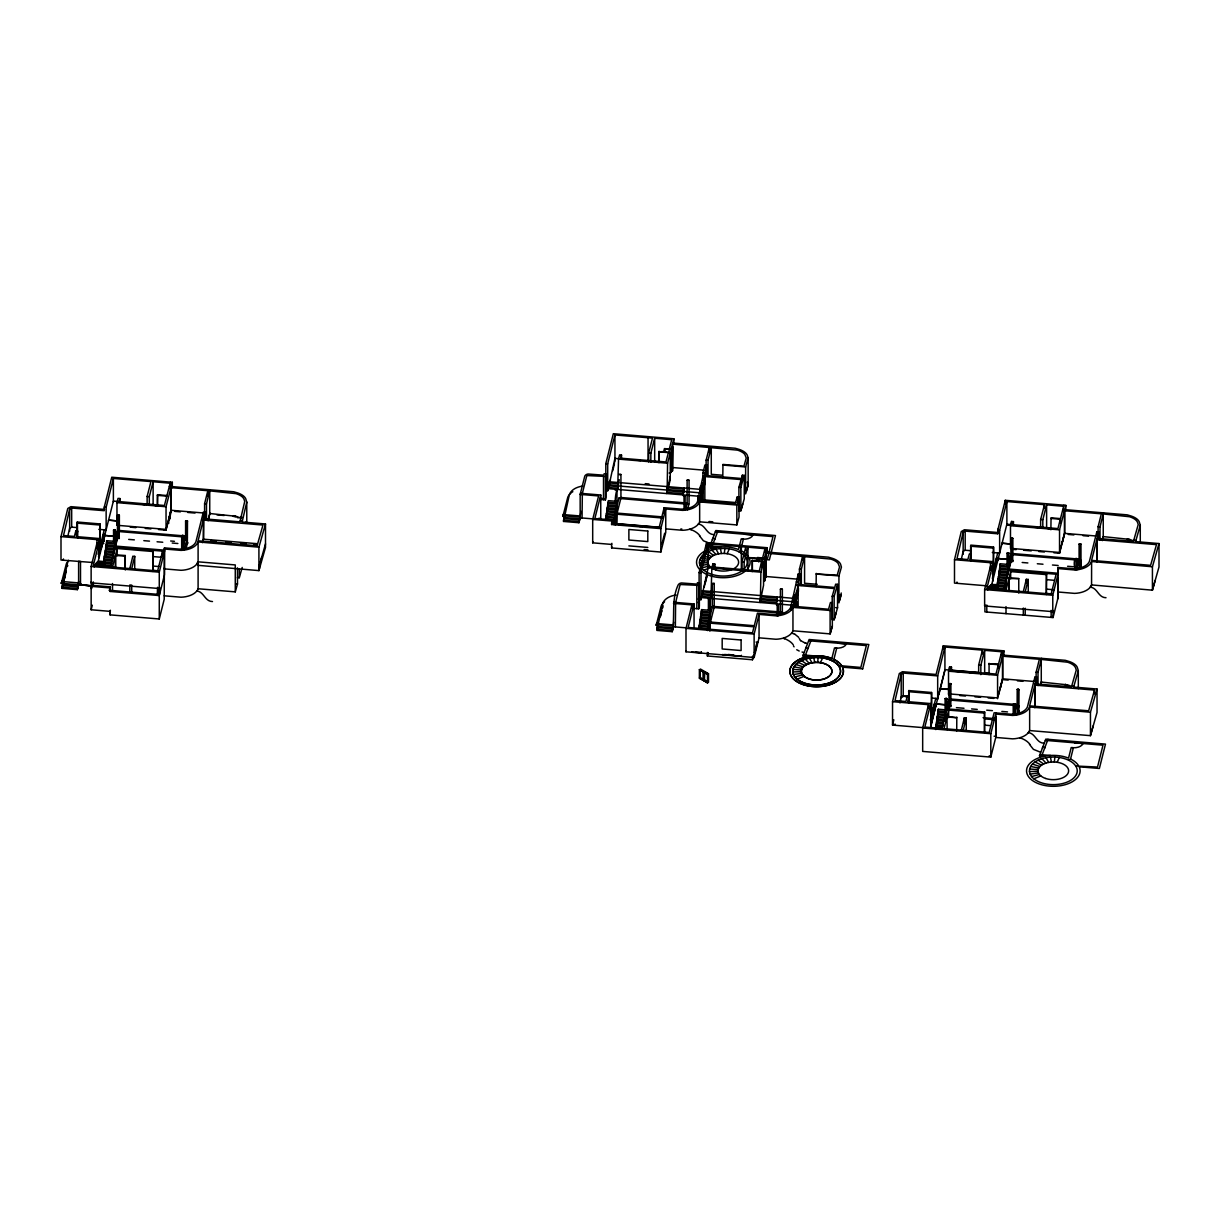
<?xml version="1.0" encoding="UTF-8"?>
<svg xmlns="http://www.w3.org/2000/svg" width="1220" height="1220" viewBox="0 0 1220 1220"><rect width="100%" height="100%" fill="white"/><g stroke="black" fill="none" stroke-linecap="round" stroke-linejoin="round"><path stroke-width="1.5" d="M93.299 585.432L93.299 581.909M76.982 530.654L77.272 522.023L100.04 523.929L100.04 550.861L104.249 534.116L104.249 541.405M986.797 612.028L986.797 604.998M970.479 553.743L970.769 545.111L993.537 547.017L993.537 573.949L997.289 559.019M615.109 490.074C618.738 490.257 615.49 488.274 615.109 502.686M708.408 599.035L710.314 599.035L708.408 599.035L708.408 609.847M709.476 623.084L710.314 622.459L709.491 621.986M113.551 541.39L113.551 530.075L114.634 529.617L115.442 530.09L115.442 546.621M117.471 515.267L119.362 515.282L117.471 515.267L117.471 535.29M181.673 550.342L181.673 535.778L182.512 535.305L183.564 535.793L183.564 549.137M183.564 535.931L181.673 535.915M185.593 520.986L187.483 521.001L185.593 520.986L185.593 536.571M945.088 698.633L946.979 698.648L945.088 698.633L945.088 709.964M949.007 683.825L950.898 683.841L949.007 683.825L949.007 702.034M1007.049 553.163L1008.955 553.178L1007.049 553.163L1007.049 566.37M1010.968 538.355L1012.859 538.371L1010.968 538.355L1010.831 561.535L1012.859 561.154L1011.319 561.505M1013.21 704.337L1015.116 704.352L1013.21 704.337L1013.21 713.441M1017.19 689.407L1019.02 689.559L1017.19 689.407L1017.129 705.13M1075.186 569.786C1071.45 556.411 1080.127 553.392 1077.077 568.459M1079.09 544.074L1080.981 544.242L1079.09 544.074L1079.09 559.66L1076.68 569.267M1080.615 567.208L1080.798 566.431M620.934 474.488L619.043 474.473L620.934 474.488L620.934 497.912L619.043 498.034L620.934 497.912M712.343 583.572L714.234 583.45L714.234 606.858L713.395 607.468L712.343 606.98L712.343 583.572L714.234 583.45M712.343 606.98L714.234 606.858M748.15 457.851L745.633 466.97L745.633 493.887L748.15 484.782L748.15 457.851L747.265 455.182A14.853 8.57 0 0 0 744.718 452.208A18.819 10.873 0 0 0 739.396 449.478L735.294 448.258L672.769 443.028L672.495 471.057L672.769 446.611M685.091 508.603L685.137 495.793L683.246 495.762L684.74 496.296M778.436 604.815L776.53 604.861L778.436 604.815L778.436 613.812M724.314 553.453L724.878 548.497M817.659 662.414L818.178 657.458M1054.324 762.027L1054.873 757.071M125.172 568.779L125.263 555.512L115.595 554.81L115.595 567.437M941.87 728.477L946.796 708.82L984.662 711.992L984.387 713.075L948.702 710.101L947.132 716.384L956.724 717.711L946.964 717.009L944.051 728.66M1009.092 590.526L1009.092 577.899L1018.761 578.6L1008.94 578.524L1006.012 590.221M67.573 566.202L67.74 565.409M662.582 607.438L662.414 608.231A20.435 11.803 0 0 1 663.207 605.867M172.325 487.68L172.325 482.281L111.752 477.218L104.249 507.184L104.249 510.692L71.675 508.023L69.662 509.182L63.486 535.534L74.359 536.449L75.808 530.99L77.714 531.127L77.714 538.081M68.015 535.336L69.662 528.306L71.675 527.147L77.104 527.589M63.196 560.209L63.486 558.958M982.481 653.935L982.481 650.123L944.92 647.027L937.677 675.895L903.227 673.059L901.199 674.233L895.022 700.585L905.896 701.5L907.344 696.04L909.251 696.178L909.251 701.836M894.733 725.259L895.022 724.009M899.963 702.918L901.199 696.864L903.227 695.705L908.641 696.147M998.067 529.007L997.746 533.78L965.188 531.112L963.159 532.271L956.998 558.623L967.856 559.538L969.32 554.078L971.212 554.216L971.212 561.169M961.101 560.178L963.159 551.394L965.188 550.235L970.617 550.678M956.693 583.297L956.998 582.047M93.36 562.557L61 560.026L61 536.617L67.771 508.481L70.897 506.666L104.554 509.441M924.775 727.776L892.537 725.076L892.537 701.668L899.308 673.532L902.449 671.717L936.091 674.477L943.304 645.776L1003.862 650.839L1003.862 656.238M892.537 725.076L893.803 719.8M986.736 585.813L954.497 583.114L954.497 559.705L961.269 531.569L964.41 529.755L998.067 532.53M66.292 571.265L63.47 582.519L65.102 575.977M565.058 515.435L564.799 516.533L562.908 516.38L563.442 514.184L565.333 514.352L564.799 516.533L565.058 515.435L563.167 515.282M129.823 568.581L132.827 556.213L134.719 556.366L134.719 568.962M131.714 568.733L134.719 556.366M961.36 730.109L964.364 717.741L966.255 717.894L966.255 731.1M963.251 730.261L966.255 717.894M1023.321 591.669L1026.325 579.302L1028.231 579.454L1028.231 592.066M1025.212 591.822L1028.231 579.454M63.745 581.421L61.9 581.116L61.351 583.297L91.531 585.829L80.505 584.899L80.505 561.474L78.614 561.322L78.614 584.746L91.531 585.829M63.242 583.45L61.351 583.297L61.625 582.214L63.516 582.367M78.614 584.746L78.888 583.648L77.379 589.657L62.006 588.375L62.006 587.201L62.418 585.569L77.79 586.851L77.379 589.657M582.062 517.966L582.337 493.459M593.072 518.896L580.171 517.814L580.43 516.731L578.936 522.724L563.548 521.443L563.548 520.269L563.96 518.637L579.347 519.918L578.936 522.724M672.647 630.054L673.059 626.073L657.671 624.777L657.26 628.757L658.083 625.494L656.207 625.326L656.741 623.145L658.632 623.298M675.361 626.928L675.621 602.421M673.73 622.169L673.059 628.407M705.114 583.374L706.853 576.374M565.333 514.352L564.784 516.533L565.302 514.489M618.098 487.802L617.686 489.433L619.241 479.704M698.13 496.174L608.231 488.656L608.231 487.481L617.686 488.274L618.54 459.116L619.607 454.862L621.499 455.014L621.499 458.628M660.386 616.253L661.713 610.961M711.397 596.763L710.986 598.395L711.839 591.502M767.166 553.117L767.166 547.719L706.624 542.656L699.106 572.622L699.106 599.554L700.997 599.706L701.53 596.428L710.986 597.221L711.839 568.078L712.907 563.823L714.798 563.976L714.798 567.574M61.351 583.297L66.276 564.036A22.417 12.947 0 0 1 68.823 560.544M62.006 588.375L62.83 582.748M62.418 586.728L67.573 562.679A20.435 11.803 0 0 1 68.35 560.331M78.202 586.378L78.614 581.223M77.79 588.025L78.202 584.044M99.72 552.141L100.04 523.929M159.546 594.476L159.546 587.461L159.271 588.528L91.134 582.855L91.134 566.461L96.99 543.129L98.881 543.296L99.186 538.523L76.25 536.602L77.714 531.127M98.82 529.373L106.14 529.968L106.14 507.337L113.384 478.469L150.945 481.564L147.132 496.449L147.132 503.997M98.881 543.296L93.299 565.516L157.654 570.914L162.58 551.242L162.58 556.442M94.123 566.904L94.535 565.256L111.569 566.69L111.569 565.516L103.044 564.799L103.044 567.147M112.789 558.257L104.279 557.54L103.868 565.043L95.358 564.326L94.946 565.958L94.946 564.799L103.456 565.5L103.868 560.361L112.392 561.063L112.789 557.082L104.279 556.381L104.279 565.699M98.103 554.276L99.766 547.658M100.04 546.575L104.249 529.816M91.134 582.855L91.408 581.757L91.408 588.787L92.308 585.203M103.868 566.156L104.279 564.524L95.77 563.808L95.358 565.455L95.358 564.326M104.691 564.052L96.182 563.35L95.77 564.982L95.77 563.808M105.103 563.594L96.594 562.878L96.182 564.509L96.182 563.35M205.219 519.369L205.25 512.247L203.359 512.095L195.917 541.771A16.241 9.379 0 0 1 179.249 549.122L164.471 547.887L164.212 599.31L159.271 618.982L110.075 614.865L110.349 610.259L110.075 611.357L91.149 609.771L91.149 586.347L92.049 582.733M98.515 556.961L99.766 551.958M97.005 563.655L97.417 562.024L104.219 562.588M106.338 549.122L106.75 540.689L115.259 541.405L115.259 547.246L164.502 551.288M105.515 556.152L106.338 543.495L114.848 544.212L114.436 550.525M117.684 522.434L116.968 525.271L116.968 502.64L118.035 498.37L119.941 498.538L119.941 502.304M105.103 556.93L105.515 549.122L114.024 549.823L113.612 553.804M104.691 554.734L105.103 551.928L113.612 552.645L113.201 555.451L104.691 554.734L104.279 556.381M91.149 609.771L92.293 605.227M103.044 564.799L103.456 563.167L111.981 563.884M119.133 501.695L119.941 498.538M115.503 538.676L117.333 531.417L187.346 537.273L184.159 549.961M114.848 548.893L115.259 541.405M114.024 552.172L114.436 547.017L105.926 546.301M115.503 544.913L117.333 537.669L119.362 537.273M110.334 566.949L119.499 530.486L185.73 536.022L182.268 549.808M117.333 538.447L119.362 538.05L117.822 538.416M112.514 567.132L115.427 555.436L125.172 556.152M115.595 554.81L117.166 548.527L152.851 551.516L153.125 550.418L152.851 571.448L152.851 551.516M164.471 547.887L164.471 574.818L159.271 595.558L110.075 591.441L110.349 586.835L93.315 585.417M110.075 591.441L110.349 586.835M157.38 504.79L157.532 494.725L166.987 495.518M159.271 618.982L159.271 572.165L164.471 551.394M157.654 594.323L157.38 595.406L157.654 587.293L157.654 594.323L109.022 590.251M164.486 567.773L164.212 568.871L181.048 570.289A18.437 10.645 0 0 0 198.097 561.825L235.277 564.936L235.277 591.868L198.097 588.757A18.437 10.645 0 0 1 197.076 590.663L196.603 591.273A18.437 10.645 0 0 1 181.033 597.205L164.212 595.802M185.974 548.954L187.621 542.427L187.621 543.205M204.594 518.759L204.594 503.662L207.842 490.714L170.952 487.634L166.042 506.742L166.042 530.166L158.493 529.526M206.485 518.912L206.485 503.814L210.008 489.784M205.25 512.247L198.082 540.811L257.1 545.752L262.971 525.042L203.298 520.055M198.097 588.757L198.097 541.939L258.914 547.185L265.502 523.975L242.109 522.023L246.775 502.076L245.723 498.705A14.853 8.57 0 0 0 243.177 495.716A18.819 10.873 0 0 0 237.854 493.002L233.767 491.767L169.336 486.383M202.429 542.641L203.298 539.179L257.374 543.708M208.117 519.979L209.733 513.513L235.978 516.289A17.614 10.172 0 0 1 241.148 518.653M203.618 538.706L203.298 539.972L203.618 515.297L203.618 518.805L239.928 521.84L244.717 501.496L244.198 499.742A15.28 8.815 0 0 0 243.298 498.019A13.618 7.869 0 0 0 241.148 496.021A17.614 10.172 0 0 0 235.978 493.642L209.733 490.867L209.733 514.291M208.117 520.757L210.008 513.193M198.097 565.348L258.914 570.609L265.502 547.399L265.502 523.975M562.893 516.365L567.818 497.104A22.417 12.947 0 0 1 571.28 492.819M563.548 521.443L569.115 495.762A20.435 11.803 0 0 1 572.973 489.845A16.973 9.806 0 0 1 582.763 486.063M563.96 519.812L564.372 518.164M580.171 517.814L580.171 494.405L584.761 476.181A7.045 4.072 0 0 1 585.89 474.854A3.599 2.074 0 0 1 588.254 474.016L603.793 475.19L604.159 473.726L606.05 473.894L606.05 497.303L605.41 499.849L600.133 499.407M580.171 494.405L582.062 494.558L586.423 477.157A4.849 2.806 0 0 1 587.384 475.571L605.41 476.44L606.05 473.894M579.759 519.461L580.933 511.241M579.347 521.092L579.759 517.112L564.372 515.831M610.427 479.872L607.697 490.76L605.806 490.592L605.806 463.661L613.324 433.71L673.867 438.773L673.867 444.156M611.891 543.327L611.616 544.425L592.691 542.839L592.691 519.43L598.593 495.945L582.062 494.558M607.697 490.76L607.697 463.829L614.941 434.961L652.486 438.102L648.689 452.94L648.689 461.938M580.445 493.307L600.758 495L594.857 518.485L611.891 519.918L611.616 524.524L660.828 528.626L665.754 508.969L682.59 510.372A18.437 10.645 0 0 0 699.655 501.923L736.834 505.034L739.03 497.196L737.139 497.074L735.248 503.784L697.733 500.657L697.459 501.755A16.241 9.379 0 0 1 680.79 509.106L664.137 507.718L659.196 527.375L611.891 523.426M592.691 542.839L592.966 541.756M605.806 490.592L606.081 489.51M609.07 485.27L614.941 458.369L625.967 459.299M608.643 487.009L609.07 482.922L618.54 483.715M608.231 487.481L608.643 485.834L618.098 486.627M612.684 470.874L614.483 463.691M607.895 510.982L608.307 500.657L616.817 501.374L616.405 523.548M607.484 509.929L607.895 503.479L616.405 504.18L616.008 523.319M606.66 518.622L607.484 506.285L616.008 507.001L615.597 524.829M606.249 518.47L606.66 511.897L615.185 512.613L614.773 524.554M605.425 520.376L606.249 514.718L614.773 515.419L614.361 523.319M621.499 455.014L620.705 458.186L665.983 461.968L668.377 452.635L658.937 451.842L658.937 462.654M611.616 524.524L611.891 519.918M615.185 523.182L615.597 509.808L607.072 509.091M616.618 507.505L618.891 498.446L688.888 504.302L687.531 509.731M613.95 524.6L614.361 518.226L605.837 517.524M613.95 521.092L613.538 523.899M620.782 498.599L616.862 514.199L662.277 517.997M665.754 508.969L665.754 532.393L660.828 552.05L611.616 547.933L611.891 546.85M618.723 524.951L618.997 523.853M640.058 526.735L640.332 525.637M658.937 451.842L663.665 451.598L664.442 448.594L669.307 449.006L671.701 439.703L654.683 438.239L650.855 453.123L650.855 462.121M642.238 526.903L642.513 525.82M666.745 493.536L670.253 476.257M683.612 492.117L667.142 490.73L666.745 492.377L683.2 493.749L683.612 492.117L683.612 489.769L683.612 490.882L667.157 489.51L667.584 463.219L670.253 452.849L664.747 451.69L665.357 449.326L671.168 448.975L673.867 438.773M661.911 544.166L664.656 533.247M683.2 494.923L684.039 488.015L684.039 489.189L667.584 487.817M656.207 625.326L661.133 606.066A22.417 12.947 0 0 1 664.58 601.78M685.64 509.579L686.997 504.134M660.264 616.862L661.987 609.924M702.949 479.902L702.949 472.872L704.901 465.064L706.792 465.216L706.792 475.998M706.136 476.364L706.136 460.154L709.384 447.206L709.384 452.605M697.733 500.657L702.949 476.379L741.12 479.582L741.12 484.98M704.84 499.956L704.84 473.024L706.792 465.216M708.027 476.471L708.027 460.306L711.275 447.359L711.275 474.29L722.103 475.205M699.624 500.81L705.114 475.449L741.424 478.484L742.355 475.22L744.246 475.373L744.246 498.797L740.845 510.799L738.908 510.768L738.908 487.344L741.12 479.582M672.235 631.686L672.647 628.88L657.26 627.598L656.848 629.23L656.848 630.404L672.235 631.686C675.27 616.313 671.137 600.042 678.061 585.142A7.045 4.072 0 0 1 679.189 583.816A3.599 2.074 0 0 1 681.553 582.962L697.093 584.136L697.459 582.687L699.35 582.84L699.35 606.264L698.709 608.811L693.433 608.368M700.311 501.603L702.156 494.252M702.476 492.987L704.84 483.562M673.471 603.351L675.361 603.504L679.723 586.118A4.849 2.806 0 0 1 680.684 584.533L698.709 585.386L699.35 582.84M791.033 609.695L791.033 606.096L828.548 609.237L830.439 602.528L832.33 602.634L830.119 610.473L792.954 607.377A18.437 10.645 0 0 1 775.889 615.825L759.053 614.407L759.053 637.831L754.143 657.504L685.991 651.8L685.991 628.376L691.892 604.891L675.361 603.504M700.997 599.706L700.997 572.775L708.24 543.907L745.786 547.048L745.801 550.525M673.745 602.268L694.058 603.961L688.156 627.446L752.496 632.829L757.437 613.157L774.09 614.56A16.241 9.379 0 0 0 790.758 607.194L798.2 574.025L800.091 574.178L800.091 584.944M698.282 599.325L699.106 596.046M685.991 651.8L686.265 650.702M698.282 602.832L699.38 598.456M701.942 595.97L708.24 567.33L708.24 543.907M701.53 596.428L701.942 594.796L711.397 595.589M702.369 594.308L703.269 590.617M704.184 587.034L706.883 576.236M700.783 622.551L701.607 609.619L710.116 610.336L709.704 630.74M700.371 623.328L700.783 615.246L709.308 615.947L708.896 630.023M699.548 629.322L700.371 618.052L708.896 618.754L708.484 630.374M698.724 629.337L699.548 623.664L708.073 624.381L707.661 630.587M714.798 563.976L714.005 567.147L759.282 570.929L761.676 561.581L752.237 560.803L752.237 571.601M709.308 630.466L709.704 613.141L701.195 612.425M700.478 652.73L701.347 652.258M708.073 629.855L708.484 621.575L699.96 620.858M709.461 618.281L712.48 606.309L782.493 612.165L782.218 613.248L712.19 607.392M701.149 653.066L701.424 651.983M707.249 630.038L707.661 627.187L699.136 626.47M710.162 623.145L714.371 606.462M753.777 654.698L752.496 659.761L707.371 655.979L708.21 652.608M738.695 551.699L740.54 550.433L743.376 539.164A9.013 5.2 0 0 0 752.877 535.214M744.596 534.238L753.121 534.955M752.237 560.803L756.964 560.559L757.742 557.54L762.607 557.967L765.001 548.664L747.982 547.2L744.154 562.069L744.154 571.082M767.166 547.719L764.467 557.937L764.467 581.345L765.794 576.496L766.068 551.989L828.593 557.204L832.696 558.44A18.819 10.873 0 0 1 838.018 561.169A14.853 8.57 0 0 1 840.565 564.143L841.434 567.117L838.933 575.916L838.933 602.848L841.251 592.996M741.12 656.421L741.394 655.323M760.045 602.497L763.552 585.219L763.552 561.795L758.047 560.636L758.657 558.272L764.467 557.937M763.552 561.795L760.883 572.18L760.457 598.471L776.911 599.843L777.338 596.976L776.5 603.87M760.441 600.865L760.457 597.297M754.128 657.488L754.128 634.08L759.053 614.407M754.372 652.776L755.211 649.421M755.714 647.408L756.553 644.099M754.768 653.096L757.513 642.162M780.327 613.096L780.602 611.998M799.436 574.513L799.436 569.099L802.684 556.167L802.684 559.766M798.139 607.102L798.139 581.986L800.091 574.178M801.327 585.417L801.327 569.267L804.575 556.32L804.575 583.251L817.247 584.304M792.924 606.249L798.414 584.41L834.724 587.445L835.654 584.182L837.545 584.334L837.545 607.758L834.144 619.76L832.208 619.729L832.208 596.305L834.419 588.528L796.248 585.341M795.455 603.198L794.708 606.188L794.708 599.157M795.776 601.948L798.139 592.524M837.942 643.199L846.466 643.916M862.662 668.85L868.823 644.511L809.119 639.509L802.76 656.192L807.914 656.634M996.023 716.704L996.023 736.346L990.808 757.117L922.671 751.413L922.671 727.989L928.527 704.672L892.537 701.668M931.256 717.192L931.577 692.487L908.808 690.581L908.519 702.995M909.251 696.178L907.787 701.653L930.723 703.574L924.836 727.059L989.191 732.442L994.117 712.77L1010.785 714.173A16.241 9.379 0 0 0 1027.453 706.807L1034.895 677.13L1036.802 677.298L1036.756 685M930.448 719.617L931.302 716.216M931.577 715.133L935.786 698.374M930.448 720.395L934.413 703.833L949.48 705.114M930.723 726.205L944.92 669.658L978.028 672.433L978.028 673.211M949.145 705.13L936.304 704.001L930.723 726.983L930.723 703.574M938.912 694.393L944.92 670.436L944.92 647.027M937.463 722.164L938.287 709.247L946.796 709.964L946.796 708.82M937.052 722.957L937.463 714.874L945.973 715.576L945.973 714.401L937.463 713.7M936.228 728.889L937.052 717.68L945.561 718.382M948.519 694.622L948.519 671.198L949.587 666.928L951.478 667.096L951.478 670.863M935.816 729.591L936.228 723.292L943.045 723.872M935.404 728.919L935.816 726.098L942.633 726.678M951.478 667.096L950.685 670.268L995.962 674.05L1001.681 651.77L984.662 650.321L980.849 665.19L980.849 674.63M946.598 709.049L948.87 699.975L1018.883 705.831L1016.611 714.905M946.796 709.964L946.385 711.596L937.875 710.894M945.973 715.576L945.561 717.223L937.052 716.506M949.007 705.678L950.898 705.831M948.489 709.201L951.036 699.045L1017.266 704.58L1014.72 714.737M950.898 706.624L950.761 700.143M993.217 575.23L993.537 547.017M997.746 533.78L997.746 530.273L1005.265 500.307L1065.822 505.37L1065.822 510.768M984.631 605.943L984.906 604.846L984.906 611.876L1053.043 617.564L1053.043 610.549L1052.768 611.647L984.631 605.943L984.631 589.55L990.487 566.217L992.378 566.385L992.699 561.612L969.747 559.69L971.212 554.216M992.317 552.462L999.637 553.057L999.637 530.425L1006.881 501.557L1044.457 504.653L1044.442 508.466M992.378 566.385L986.797 588.604L1051.152 594.003L1056.093 574.33M987.62 589.992L988.032 588.345L1005.066 589.779M997.777 584.121L997.777 579.47L1006.302 580.171L1006.302 581.345L997.777 580.629L996.969 588.589L988.444 587.887L988.032 589.519L988.032 588.345M1005.066 588.604L988.856 587.415L988.444 589.062L988.444 587.887M997.777 587.613L989.268 586.896L988.856 588.543L988.856 587.415M992.409 574.147L993.263 570.746M993.537 569.664L997.746 552.904M998.189 587.14L989.679 586.439L989.268 588.07L989.268 586.896M992.409 578.448L993.263 575.047M997.731 585.676L990.914 585.112L990.503 586.744L990.503 585.569L1005.478 586.972L1006.302 581.345M996.847 584.99L991.738 584.563L1006.881 524.188L1057.923 528.58L1063.931 505.202M999.424 574.864L1000.247 563.777L1008.772 564.494L1008.361 571.982M999.012 575.733L999.424 569.389L1007.949 570.106L1007.537 575.26M1095.865 535.976L1064.45 533.353L1059.539 552.462L1010.48 548.359L1010.48 525.728L1011.548 521.458L1013.439 521.626L1013.439 525.393M998.189 583.419L999.012 572.211L1007.537 572.912L1007.125 576.892M997.777 579.47L998.189 577.822L1006.713 578.539L1007.125 575.733L998.601 575.016M996.969 586.256L996.557 590.236L996.969 588.589M1012.646 524.783L1013.439 521.626M1008.559 563.579L1010.831 554.505L1080.844 560.361L1080.844 567.391L1081.118 566.293M1008.559 569.816L1010.373 562.572M1010.968 560.209L1012.859 560.361M1003.831 590.038L1012.996 553.575L1079.227 559.111M1009.092 577.899L1010.663 571.616L1046.348 574.605L1046.623 573.507L1046.348 594.536L1046.348 574.605M998.524 664.076L988.917 663.909L998.372 664.702L998.372 668.468M990.808 757.117L990.808 733.693L996.023 712.938M1050.878 529.755L1051.045 517.814L1060.485 518.607M1018.212 689.087L1018.212 710.909L1019.157 710.986L1017.937 712.007M1057.709 599.005L1057.984 567.468L1072.746 568.703A16.241 9.379 0 0 0 1089.414 561.337L1096.871 531.661L1098.763 531.828L1098.717 539.53M1052.768 611.647L1052.768 595.253L1057.984 574.483L1057.984 567.468M1036.131 677.878L1036.131 672.22L1039.379 659.273L1002.489 656.192L997.579 675.3L997.579 698.724M1036.802 677.298L1029.634 705.861L1088.637 710.803L1094.508 690.093L1034.834 685.106L1034.834 707.737M1038.022 685.579L1038.022 672.372L1041.544 658.342M1029.649 706.975L1028.155 709.491A18.437 10.645 0 0 1 1012.585 715.438L995.749 714.035L995.749 737.444L1012.585 738.847A18.437 10.645 0 0 0 1028.155 732.915L1029.649 730.399L1029.649 706.975L1090.451 712.236L1097.039 689.025L1073.646 687.073L1078.312 670.634L1077.26 667.264A14.853 8.57 0 0 0 1074.713 664.275A18.819 10.873 0 0 0 1069.391 661.56L1065.304 660.325L1000.873 654.942M1053.043 617.564L1057.984 597.907L1057.984 577.96M1040.462 685.304L1041.27 682.071L1067.515 684.847A17.614 10.172 0 0 1 1071.785 686.662M1041.544 681.751L1041.27 682.849L1041.27 659.425L1067.515 662.201A17.614 10.172 0 0 1 1072.685 664.58A13.618 7.869 0 0 1 1074.835 666.577A15.28 8.815 0 0 1 1075.735 668.301L1076.254 670.054L1071.48 686.89L1035.155 683.856L1035.155 706.487M1029.604 730.566L1090.451 735.66L1097.039 712.449L1097.039 689.025M1078.572 569.435L1080.844 560.361M1098.107 532.408L1098.107 526.75L1101.355 513.803L1064.45 510.722L1059.539 529.831L1059.539 553.255L1053.882 552.767M1098.763 531.828L1091.595 560.392L1150.597 565.333L1156.468 544.623L1096.795 539.636L1096.795 562.267M1099.998 540.109L1099.998 526.903L1103.52 512.873M1057.709 568.55L1074.545 569.969A18.437 10.645 0 0 0 1090.116 564.021L1091.61 561.505L1152.427 566.766L1159 543.556L1135.622 541.604L1140.273 525.164L1139.236 521.794A14.853 8.57 0 0 0 1136.689 518.805A18.819 10.873 0 0 0 1131.352 516.091L1127.265 514.855L1062.833 509.472M1102.422 539.835L1103.246 536.602L1129.491 539.377A17.614 10.172 0 0 1 1133.746 541.192M1102.422 540.612L1103.52 536.282M1159 543.556L1159 566.98L1152.427 590.175L1091.61 584.929L1090.116 587.43A18.437 10.645 0 0 1 1074.545 593.378L1057.709 591.974M1068.705 760.274L1070.55 759.008L1073.371 747.738A9.013 5.2 0 0 0 1082.872 743.788M1074.606 742.812L1083.131 743.529M658.083 625.494L657.26 628.757L662.414 604.708A20.435 11.803 0 0 1 666.272 598.791A16.973 9.806 0 0 1 676.063 595.009M99.766 548.436L100.04 547.353M993.263 571.524L993.537 570.442M149.298 504.18L149.298 496.632L153.125 481.747L170.144 483.212L170.144 488.869M170.419 482.113L164.425 505.492L113.384 501.1L98.225 561.078L105.042 561.658M171.227 486.536L172.325 482.281M170.952 487.634L170.952 510.265L166.042 529.373L118.874 525.439M166.484 528.428L171.227 509.96L171.227 490.135M668.484 486.688L670.253 479.78L670.253 452.849M741.989 570.899L741.989 561.886L745.786 547.048M978.669 672.555L978.669 665.007L982.481 650.123M984.662 673.76L988.063 674.019L984.662 673.76L984.662 650.321M1002.764 655.094L1003.862 650.839M1040.63 527.086L1040.63 519.537L1044.457 504.653M1042.81 527.269L1042.81 519.72L1046.623 504.836L1063.642 506.3M1033.889 681.446L1002.489 678.823L997.579 697.932L948.519 693.829M998.524 695.034L1002.489 679.601L1002.489 656.192M1065.822 505.37L1064.724 509.624L1064.724 533.048M1002.077 681.217L1000.415 687.653L1000.415 686.875M1064.45 510.722L1064.45 534.131L1062.376 542.183L1062.376 541.405M169.626 519.506L171.379 509.258M669.139 473.055L671.168 472.399L672.495 467.534L703.894 470.157M1064.45 534.131L1059.539 553.239L1057.648 553.087M235.277 591.868L237.488 584.029L237.488 567.864M261.675 557.281L258.914 567.087L265.502 543.876M665.754 528.87L682.59 530.288A18.437 10.645 0 0 0 698.16 524.341L698.633 523.731A18.437 10.645 0 0 0 699.655 521.824L736.834 524.936L739.03 517.097L739.03 497.196M832.375 626.058L830.164 633.897L792.954 630.786A18.437 10.645 0 0 1 775.92 639.25L759.053 637.831M1093.211 725.839L1090.451 735.66L1090.451 712.236M1155.188 580.369L1152.427 590.175L1152.427 566.766M237.366 577.7L239.288 577.716L242.216 567.437M722.789 477.615L722.957 464.423L743.925 466.177L746.243 457.988L744.841 454.496A13.618 7.854 0 0 0 742.675 452.513A17.614 10.172 0 0 0 737.52 450.134L672.495 444.126M740.845 510.799L740.845 487.375L744.246 475.373M765.794 553.072L830.82 559.096A17.614 10.172 0 0 1 835.974 561.459A13.618 7.854 0 0 1 838.14 563.457L839.543 566.934L837.225 575.138L816.088 574.01L838.933 575.916M834.144 619.76L834.144 596.336L837.545 584.334M741.226 509.441L742.766 503.997M746.35 491.386L747.89 485.941M838.75 600.24L840.29 594.796M839.223 600.286L840.763 594.841M834.526 618.403L836.066 612.958M839.65 600.332L841.236 594.887L839.345 594.704M712.404 539.53L712.876 538.279M714.569 547.658L709.476 547.231L715.82 530.547L775.478 535.549L769.362 559.904L749.156 558.211A26.764 15.448 0 0 1 722.667 577.716A26.764 15.448 0 0 1 697.87 557.479A26.764 15.448 0 0 1 738.542 549.549L741.196 538.981L743.376 539.164L742.279 539.072M711.611 547.505L718 530.73M714.584 539.713L715.057 538.462M805.703 648.476L806.222 647.24M805.459 655.14L804.91 656.467L810.858 640.942M807.884 648.659L808.403 647.423M810.781 641.018L811.33 639.692M1044.564 756.232L1039.486 755.805L1039.943 754.57L1050.664 755.47M1039.486 755.805L1045.814 739.122L1105.488 744.108L1099.372 768.478L1079.166 766.785A26.764 15.448 0 0 1 1052.662 786.29A26.764 15.448 0 0 1 1027.865 766.053A26.764 15.448 0 0 1 1068.552 758.123L1071.206 747.555L1073.371 747.738L1072.288 747.646M1042.414 748.104L1042.887 746.853M1041.605 756.08L1047.995 739.305M1044.594 748.287L1045.067 747.036M198.097 541.939L196.618 544.44A18.437 10.645 0 0 1 181.048 550.388L164.197 548.985M198.097 561.841L196.618 564.341M727.15 553.712L729.285 548.909M820.435 662.673L822.631 657.87M1057.145 762.286L1059.295 757.483M687.119 480.192L689.056 480.192L689.056 503.753L687.973 504.241L687.119 503.616L687.119 480.192L689.056 480.329M780.419 589.29L782.355 589.138L782.355 612.699L781.517 613.187L780.419 612.714L780.419 589.153L782.355 589.29M780.419 612.562L782.355 612.699M115.442 530.242L113.551 530.227M1077.001 559.157L1075.171 559.004M197.091 563.747L197.579 562.969M1090.588 586.835L1091.076 586.058M1028.628 732.305L1029.116 731.542M187.285 544.013L187.3 543.342M831.994 660.66L833.885 659.395L836.706 648.125L834.495 647.927L831.842 658.51A26.764 15.448 0 0 0 791.17 666.44A26.764 15.448 0 0 0 815.966 686.662A26.764 15.448 0 0 0 842.456 667.172L862.708 668.865M699.38 669.597L707.966 674.004L707.768 682.712L699.38 678.183L699.38 669.597L707.493 674.279L708.5 673.699L708.5 682.285L699.853 677.908L707.493 682.864L699.38 678.183M703.711 671.778L703.909 680.257M704.519 671.778L704.321 680.486L704.519 671.778L708.164 673.897L708.164 682.483M616.634 514.016L616.649 513.132M703.803 570.213L710.833 567.361M797.102 679.174L804.163 676.322M1033.797 778.802L1040.828 775.935M701.576 567.971L709.399 565.928M794.876 676.932L802.745 674.889M1031.571 776.561L1039.409 774.502M745.71 557.448L767.502 558.47L772.977 536.617L715.347 531.798M839.009 666.394L841.754 665.83A26.764 15.448 0 0 0 833.885 659.395A26.764 15.448 0 0 1 841.709 665.815L860.847 667.432L866.337 645.578L808.646 640.759M1075.72 766.023L1097.512 767.044L1102.987 745.191L1045.342 740.372M700.112 565.531L708.469 564.357M793.412 674.492L801.799 673.333M1030.107 774.12L1038.464 772.931M699.457 562.984L708.058 562.725M792.756 671.93L801.387 671.686M1029.451 771.558L1038.052 771.299M738.908 487.344L740.845 487.375M832.208 596.305L834.144 596.336M235.597 583.907L237.488 584.029M699.655 560.407L708.179 561.078M792.954 669.353L801.51 670.039M1029.649 768.981L1038.174 769.652M997.746 530.273L999.637 530.425M104.249 507.184L106.14 507.337M932.156 698.084L937.677 698.526M905.027 696.635L908.641 696.925M935.786 699.151L937.677 699.319L937.677 675.895M648.689 452.94L650.855 453.123M706.136 460.154L708.027 460.306M722.789 465.049L745.633 466.97M633.332 459.909L640.683 460.535M618.54 459.116L667.584 463.219M605.806 463.661L607.697 463.829M702.949 472.872L704.84 473.024M645.227 483.654L648.994 483.974M1050.878 518.439L1060.332 519.232L1060.332 522.999M609.07 481.747L618.54 482.541M620.416 482.693L700.859 489.418M1040.63 519.537L1042.81 519.72M608.643 484.675L618.098 485.453M617.686 485.926L666.745 490.028M683.2 491.401L700.005 492.804M1098.107 526.75L1099.998 526.903M697.733 497.135L699.624 497.303M1006.881 501.557L1006.881 524.966L1010.556 525.286M1017.922 525.896L1023.443 526.354M1032.639 527.131L1038.159 527.589M1046.623 528.29L1051.731 528.717L1046.623 528.26L1046.623 504.836M735.675 502.533L702.949 499.803L702.949 488.869M1006.881 524.966L1010.633 525.286M1010.48 525.728L1059.539 529.831M1068.232 534.451L1073.905 534.924M1083.055 535.687L1088.545 536.144M621.056 497.516L687.272 503.052M1133.746 540.323L1135.927 540.506M1097.115 538.386L1133.441 541.421L1138.214 524.585L1137.696 522.831A15.28 8.815 0 0 0 1136.811 521.108A13.618 7.869 0 0 0 1134.646 519.11A17.614 10.172 0 0 0 1129.491 516.731L1103.246 513.955L1103.246 537.38M600.087 498.294L603.793 498.599M607.895 502.304L616.405 503.021M607.484 505.111L616.008 505.827M607.072 507.916L615.597 508.633M606.66 510.738L615.185 511.439M617.152 513.101L662.551 516.899M709.003 521.504L712.755 521.809M606.249 513.544L614.773 514.245M1012.371 549.305L1016.138 549.61M1023.687 550.25L1031.236 550.876M1038.784 551.516L1044.442 551.989M970.479 546.209L993.263 548.115M605.837 516.35L614.361 517.067M564.372 514.657L579.759 515.938M598.867 518.271L600.758 518.424L600.758 495M605.425 519.156L613.95 519.872M592.691 519.43L611.616 521.001M563.96 517.463L579.347 518.744M660.188 527.299L616.817 523.67L617.015 490.196M563.548 520.269L578.936 521.565M1080.173 565.439L1081.118 565.516L1079.898 566.522M996.374 559.157L998.265 558.531L996.374 558.363L996.374 562.664M1022.177 562.481L1027.865 562.954M1037.32 563.747L1042.993 564.22M1052.463 565.012L1058.137 565.485M1067.607 566.278L1073.28 566.751M954.497 559.705L992.378 562.862M999.836 565.409L1008.361 566.126M157.38 495.35L166.82 496.143M999.836 566.583L1008.361 567.3L1007.949 573.613M147.132 496.449L149.298 496.632M999.424 568.23L1058.289 573.278M1058.014 574.376L1008.772 570.35L1008.94 553.331M204.594 503.662L206.485 503.814M709.948 545.996L720.654 546.895M999.012 571.036L1007.537 571.753M998.601 573.842L1007.125 574.559M124.653 502.808L130.281 503.28M137.799 503.906L145.317 504.516M1046.653 579.668L1054.232 580.308M124.409 502.808L129.945 503.265M139.141 504.043L144.661 504.5M116.983 502.64L166.042 506.742M998.189 576.648L1006.713 577.365M628.88 545.874L647.805 547.444M644.16 549.549L647.927 549.854M204.182 513.04L170.952 510.265L168.878 519.095L168.878 518.317M174.734 511.363L180.407 511.836M187.727 512.446L195.032 513.056M216.946 514.886L224.16 515.496M240.248 517.234L242.414 517.417M997.365 582.275L1005.89 582.992M741.989 561.886L744.154 562.069M997.365 583.45L1005.89 584.151M240.248 520.757L242.414 520.94M996.847 584.593L991.738 584.563M1046.623 589.153L1054.202 589.779M1005.478 585.798L991.326 584.639L990.914 586.271L990.914 585.112M799.436 569.099L801.327 569.267M996.908 586.53L990.091 585.966L989.679 587.598L989.679 586.439M1046.623 593.438L1052.311 593.926M984.631 589.55L1052.768 595.253M708.24 567.33L715.591 567.941M722.957 568.566L730.307 569.176M737.673 569.786L741.348 570.106L741.348 546.682M711.839 568.078L760.883 572.18M765.794 576.496L797.194 579.119M699.106 572.622L700.997 572.775M796.248 581.833L798.139 581.986M130.189 527.147L135.847 527.635M145.287 528.413L150.945 528.9M76.982 523.121L99.766 525.027M210.755 540.582L216.352 541.055M225.669 541.832L231.266 542.305M240.584 543.083L246.181 543.556M253.638 544.181L257.374 544.486M102.876 536.068L104.767 535.443L102.876 535.275L102.876 539.575M793.885 594.765L795.776 594.918L795.776 607.408M128.679 539.392L134.352 539.865M143.823 540.658L149.496 541.131M157.06 541.771L162.748 542.244M172.203 543.037L177.876 543.51M61 536.617L98.881 539.774M702.369 590.709L794.159 598.38M104.508 540.811L102.617 540.658L102.617 544.272M702.369 591.883L711.839 592.676M760.883 596.763L777.338 598.151M106.338 542.32L114.848 543.037M103.868 543.357L101.977 543.205L101.977 546.804M701.942 593.621L711.397 594.414M710.986 594.887L760.045 598.989M776.5 600.362L797.041 602.085L797.041 605.593L701.53 597.602M105.926 545.142L114.436 545.843M115.58 546.087L164.776 550.189M776.5 602.711L760.045 601.323L760.441 599.691L776.911 601.063L776.911 598.669M835.654 607.591L837.591 607.758M791.353 604.846L793.244 604.998M105.515 547.948L114.024 548.664M105.103 550.754L113.612 551.471M153.156 556.579L160.72 557.22M104.691 553.56L113.201 554.276M103.868 559.187L112.392 559.888M701.195 611.266L709.704 611.967M111.981 562.71L97.813 561.551L97.417 563.183L97.417 562.024M153.125 566.065L158.798 566.538M103.807 563.061L97.005 562.481L96.594 564.128L96.594 562.878M700.783 614.072L709.308 614.773M153.125 570.35L158.798 570.838M700.371 616.878L708.896 617.595M91.134 566.461L159.271 572.165M699.96 619.684L708.484 620.4M708.561 621.895L753.975 625.692M709.293 623.084L753.701 626.79M699.548 622.49L708.073 623.207M699.136 625.311L707.661 626.012M657.671 623.618L673.059 624.899M656.467 624.243L658.373 624.396M698.724 628.117L707.249 628.834M673.471 626.775L686.372 627.858M685.991 628.376L754.128 634.08M657.26 626.424L672.647 627.705M656.848 629.23L672.235 630.511M62.83 581.589L78.202 582.87M91.149 586.347L110.075 587.933M756.095 642.055L757.986 642.208M62.418 584.395L77.79 585.676M62.006 587.201L77.379 588.482M978.669 665.007L980.849 665.19M1036.131 672.22L1038.022 672.372M803.233 654.942L813.999 655.857M984.662 672.982L989.771 673.409M954.116 671.213L959.637 671.671M968.832 672.449L974.353 672.906M948.519 671.198L997.579 675.3M728.081 654.484L733.769 654.957M695.613 652.044L701.286 652.532M724.588 654.469L731.497 655.048M691.755 652.014L701.21 652.791M722.27 654.561L741.196 656.146M1002.489 679.601L1008.162 680.089M1017.434 680.851L1022.924 681.309M1071.785 685.792L1073.966 685.975M959.835 695.568L965.508 696.04M974.932 696.818L980.59 697.306M988.139 697.932L993.797 698.404M931.302 693.585L908.519 691.679M934.413 704.626L936.304 704.779M956.434 707.646L963.998 708.271M971.577 708.911L977.25 709.384M986.705 710.177L992.394 710.65M1001.849 711.443L1007.522 711.916M937.875 712.053L946.385 712.77M983.076 717.65L994.422 718.595M984.692 718.9L994.147 719.693M936.64 719.312L945.164 720.029M936.64 720.486L945.164 721.203M984.692 725.137L990.365 725.625M936.228 722.118L943.045 722.697M935.816 724.939L944.341 725.641M935.404 727.745L942.221 728.309M922.671 727.989L990.808 733.693M994.117 736.194L996.023 736.346M989.191 755.851L991.082 756.019M1011.441 559.644L998.265 558.531L1011.105 559.66M158.798 505.659L153.125 505.171L153.125 481.747M164.151 529.999L166.042 530.166M114.177 536.236L104.767 535.443L113.933 536.251M170.663 540.994L174.429 541.314M1002.108 543.205L1011.548 544.089L1002.108 543.205L1002.108 543.983M108.61 520.116L118.05 521.001L108.61 520.116L108.61 520.894M940.147 688.675L947.696 689.376L940.147 688.675L940.147 689.452M839.741 595.055L840.671 595.146M838.399 599.767L839.345 599.859M700.661 557.891L708.82 559.462M793.961 666.837L802.165 668.423M1030.656 766.465L1038.815 768.036M1128.378 539.819L1127.448 538.767M233.188 516.243L234.881 516.731M1127.158 539.469L1129.018 540.018L1129.018 539.225M1065.197 684.938L1065.487 684.252M1067.256 685.548L1067.058 684.694M233.66 516.38L233.95 515.679M1106.006 597.724C1098.091 597.647 1097.741 587.872 1090.192 587.11M714.051 534.619C706.182 534.512 705.709 524.829 698.236 524.005M1044.045 743.193C1036.177 743.071 1035.719 733.372 1028.231 732.579M212.493 601.551C204.625 601.445 204.182 591.73 196.679 590.938M806.664 643.367L805.673 643.077M805.718 643.077L804.514 642.696M710.513 543.632L703.421 540.78L699.502 535.854M803.858 652.593L802.058 652.029M1040.523 752.206L1033.416 749.354L1029.497 744.413M702.476 555.527L709.979 557.952M795.776 664.473L803.324 666.913M1032.471 764.101L1039.974 766.526M804.56 642.696L800.518 640.607M791.536 632.966L793.122 633.531M793.091 633.531L794.815 634.217M689.681 529.236L691.084 529.77M1019.676 737.81L1021.079 738.344M783.545 638.411L784.414 638.731M799.222 651.022L796.721 649.741M794.982 634.308L798.643 637.297M705.023 553.392L711.611 556.595M1035.017 761.966L1041.605 765.169M798.322 662.353L804.941 665.556M708.5 673.699L700.402 669.017L699.655 678.03M703.711 672.174L699.99 670.024L699.99 677.832M704.519 679.906L707.768 681.782M703.635 679.479L700.265 677.679L700.265 670.024M1038.205 760.151L1043.649 764.01M708.21 551.577L713.654 555.436M801.51 660.538L806.984 664.397M799.176 638.426L800.549 640.607M1041.91 758.718L1046.028 763.079M711.916 550.144L716.018 554.505M805.215 659.105L809.363 663.466M794.067 646.829L793.457 645.899M1046.028 757.696L1048.651 762.424M809.333 658.083L812.001 662.826M716.033 549.122L718.656 553.85M747.265 482.113L748.15 484.782M245.708 522.114L246.059 522.892M1050.405 757.147L1051.457 762.073M813.694 657.534L814.792 662.46M720.395 548.573L721.447 553.499M936.03 705.099L936.03 705.877M104.493 536.525L104.493 537.318M1140.273 525.164L1140.273 543.174M1097.115 540.262L1097.115 561.017M1096.871 531.661L1096.871 535.443M1094.508 690.093L1094.508 693.875M1091.61 561.505L1091.564 585.097M1080.981 544.242L1080.981 566.842M1079.898 544.699L1079.898 560.285M1078.953 560.209L1078.953 564.89M1078.312 670.634L1078.312 688.644M1076.894 558.607L1076.894 569.923M1076.696 559.385L1076.696 568.81M1075.994 559.492L1075.994 568.916M1051.152 610.381L1051.152 617.411M1039.989 526.964L1039.989 527.741M1034.895 677.13L1034.895 680.912M1026.325 579.302L1026.325 582.901M1025.212 608.216L1025.212 615.246M1023.321 608.063L1023.321 615.078M1019.157 710.986L1018.883 712.861L1019.02 689.712M1018.761 578.6L1018.761 593.042M1017.937 690.169L1017.937 705.755M1015.101 704.489L1015.101 713.929M1014.933 704.077L1014.933 713.517M1014.735 704.855L1014.735 714.295M1014.293 703.864L1014.293 714.798M1014.018 704.962L1014.018 714.386M1012.859 538.508L1012.859 554.124M1012.722 554.673L1012.722 561.688M1012.051 537.883L1012.051 554.276M1011.776 538.981L1011.776 561.612M1011.548 521.458L1011.548 525.24M1010.663 571.616L1010.663 578.859M1008.94 578.524L1008.94 591.151M1007.857 553.788L1007.857 565.104M1006.012 606.614L1006.012 613.63M1005.265 500.307L1005.265 503.906M1002.764 656.894L1002.764 678.518M1001.681 651.77L1001.681 655.369M1000.247 563.777L1000.247 567.3M997.99 559.614L997.99 560.407M992.699 561.612L992.699 581.513M990.487 562.71L990.487 569.847M989.069 663.284L989.069 674.599M984.662 711.992L984.662 732.732M984.387 713.075L984.387 731.939M970.952 546.24L970.952 561.337M965.188 531.112L965.188 550.235M964.364 717.741L964.364 723.399M963.159 532.271L963.159 554.261M956.8 717.086L956.724 730.917M950.898 683.978L950.898 699.594M950.09 683.352L950.09 699.746M949.816 684.45L949.816 707.082M949.587 666.928L949.587 670.71M948.87 699.975L948.87 707.005M948.702 710.101L948.702 717.634M946.979 698.801L946.979 709.72M946.964 717.009L947.132 729.591M946.171 698.175L946.171 709.095M945.896 699.258L945.896 710.589M943.304 645.776L943.304 649.375M938.287 709.247L938.287 714.524M931.577 692.487L931.577 715.911M928.527 704.672L928.527 708.271M908.808 690.581L908.991 703.04M903.227 673.059L903.227 696.483L901.199 697.657L901.199 674.233M832.33 602.634L832.33 626.058L830.119 633.897L830.119 610.473M816.256 573.385L816.088 586.576M798.414 588.009L798.414 591.608M798.2 574.025L798.2 579.424M796.843 590.693L796.843 597.708M796.523 591.944L796.523 598.974M796.248 596.016L796.248 606.935M795.455 606.843L795.455 596.183L793.564 596.016L793.564 601.292M795.028 597.891L795.028 604.922M792.954 607.377L792.954 630.786M778.39 604.952L778.39 615.764M777.628 604.266L777.643 615.063M777.323 605.349L777.338 616.161M766.068 553.773L766.068 577.121M765.001 548.649L765.001 552.248M764.818 556.64L764.818 580.049M762.439 558.592L762.424 562.191M761.676 561.581L761.676 566.995M758.657 558.272L758.657 561.871M757.742 557.54L757.742 561.154M752.496 656.238L752.496 659.761M752.389 560.163L752.389 570.975M747.982 547.2L747.967 570.655M742.355 475.22L742.355 478.82M737.139 497.074L737.139 500.703M736.834 505.034L736.834 524.936M712.907 563.823L712.907 569.221M710.314 622.566L710.314 599.157L710.116 630.77M707.371 652.471L707.371 655.979M707.493 682.864L707.493 674.279L704.062 672.388L704.062 680.18M706.624 542.656L706.624 548.054M705.114 475.449L705.114 482.662M703.543 481.732L703.543 488.762M703.498 671.9L703.498 679.555M703.223 482.983L703.223 490.013M703.299 671.945L703.299 679.754M702.476 502.091L702.476 485.972L700.585 485.804L700.585 489.327M702.156 501.527L702.156 487.222L700.265 487.07L700.265 490.577M701.729 488.945L701.729 495.961M701.409 490.196L701.409 497.226M701.607 609.619L701.607 614.895M700.265 497.729L700.265 501.374M699.944 501.313L699.944 496.037L698.053 495.884L698.053 502.914M699.655 501.923L699.655 521.824M698.709 585.386L698.709 608.811M696.818 585.234L696.818 608.658M694.058 603.961L694.058 627.385M691.892 604.891L691.892 608.505M684.024 496.387L684.039 508.999M671.518 447.679L671.518 471.103M671.168 448.975L671.168 472.399M669.139 449.631L669.124 453.23M667.157 488.336L667.157 489.51M664.137 507.718L664.137 513.147M660.828 528.626L660.828 552.05M659.09 451.217L659.09 462.014M654.683 438.239L654.667 461.694M648.049 437.721L648.049 461.145M614.941 434.961L614.941 461.892M611.616 544.425L611.616 547.933M605.41 476.44L605.41 499.849M603.519 476.273L603.519 499.697M259.479 565.119L259.479 568.627M258.914 547.185L258.914 570.609M246.775 502.076L246.775 521.885M239.288 568.718L239.288 577.716M235.521 516.136L235.521 516.929M207.842 490.714L207.842 496.372M203.618 520.543L203.618 537.928M187.483 521.154L187.346 544.303M186.401 521.611L186.401 537.196M185.455 537.12L185.455 540.246M183.381 535.519L183.198 549.503M182.756 535.305L182.756 549.884M182.481 536.404L182.481 549.61M169.976 514.611L169.976 518.21M168.711 519.766L168.711 523.38M157.532 494.725L157.532 506.041M146.492 503.875L146.492 504.653M131.714 592.158L131.714 585.127L129.823 584.975L129.823 591.99M125.263 555.512L125.263 569.953M119.362 515.419L119.362 531.035M119.225 531.584L119.225 538.6M118.279 515.892L118.279 538.523M117.333 531.417L117.333 534.543M117.166 548.527L117.166 555.771M115.427 555.436L115.427 568.062M114.36 530.7L114.36 542.015M113.384 478.469L113.384 501.877M112.514 583.526L112.514 590.541M110.075 611.357L110.075 614.865M106.75 540.689L106.75 547.719M99.186 538.523L99.186 557.647M96.99 539.621L96.99 548.558M94.535 565.256L94.535 566.431M77.455 523.151L77.455 530.7M77.272 522.023L77.272 531.462M75.808 530.99L75.808 534.467M71.675 508.023L71.675 527.147M69.662 509.182L69.662 531.173M846.222 644.175A9.013 5.2 0 0 1 835.624 648.034M784.521 638.639A23.302 13.45 0 0 1 793.213 644.724M740.54 550.433A26.764 15.448 0 0 1 748.409 556.869M681.827 529.022A16.241 9.379 0 0 1 680.79 529.022M691.191 529.678A23.302 13.45 0 0 1 699.868 535.763M572.028 492.255A18.91 10.919 0 0 1 572.836 491.706M237.122 517.448A17.614 10.172 0 0 1 238.22 517.875M842.501 667.172A26.764 15.448 0 0 1 816.012 686.677A26.764 15.448 0 0 1 791.216 666.455A26.764 15.448 0 0 1 831.887 658.51M1070.55 759.008A26.764 15.448 0 0 1 1078.404 765.443M1021.186 738.237A23.302 13.45 0 0 1 1029.878 744.322M80.779 583.816L80.505 584.899L80.779 583.816M153.125 505.171L158.219 505.629L153.125 505.171M711.199 550.372L709.887 550.861A23.897 13.801 0 0 0 712.48 574.559A23.897 13.801 0 0 0 747.204 561.841A23.897 13.801 0 0 0 711.199 550.372M1041.194 758.947L1039.882 759.435A23.897 13.801 0 0 0 1042.475 783.133A23.897 13.801 0 0 0 1077.214 770.415A23.897 13.801 0 0 0 1041.194 758.947M647.805 531.051L628.88 529.48L628.88 540.018L647.805 541.588L647.805 531.051M741.104 640.012L722.179 638.426L722.179 648.964L741.104 650.55L741.104 640.012M804.026 682.941A23.897 13.801 0 0 0 840.504 671.656A23.897 13.801 0 0 0 805.352 659.059A23.897 13.801 0 0 0 804.026 682.941A23.897 13.801 0 0 0 840.549 671.671A23.897 13.801 0 0 0 805.383 659.074A23.897 13.801 0 0 0 804.056 682.956M808.128 678.564A15.296 8.83 0 0 0 831.887 671.793A15.296 8.83 0 0 0 809.897 663.314A15.296 8.83 0 0 0 808.174 678.579A15.296 8.83 0 0 0 831.933 671.808A15.296 8.83 0 0 0 809.866 663.299A15.296 8.83 0 0 0 808.128 678.564M715.683 569.908A15.296 8.83 0 0 0 738.618 562.267A15.296 8.83 0 0 0 715.683 554.612A15.296 8.83 0 0 0 715.683 569.908M1045.677 778.482A15.296 8.83 0 0 0 1068.629 770.842A15.296 8.83 0 0 0 1045.677 763.186A15.296 8.83 0 0 0 1045.677 778.482"/></g></svg>
